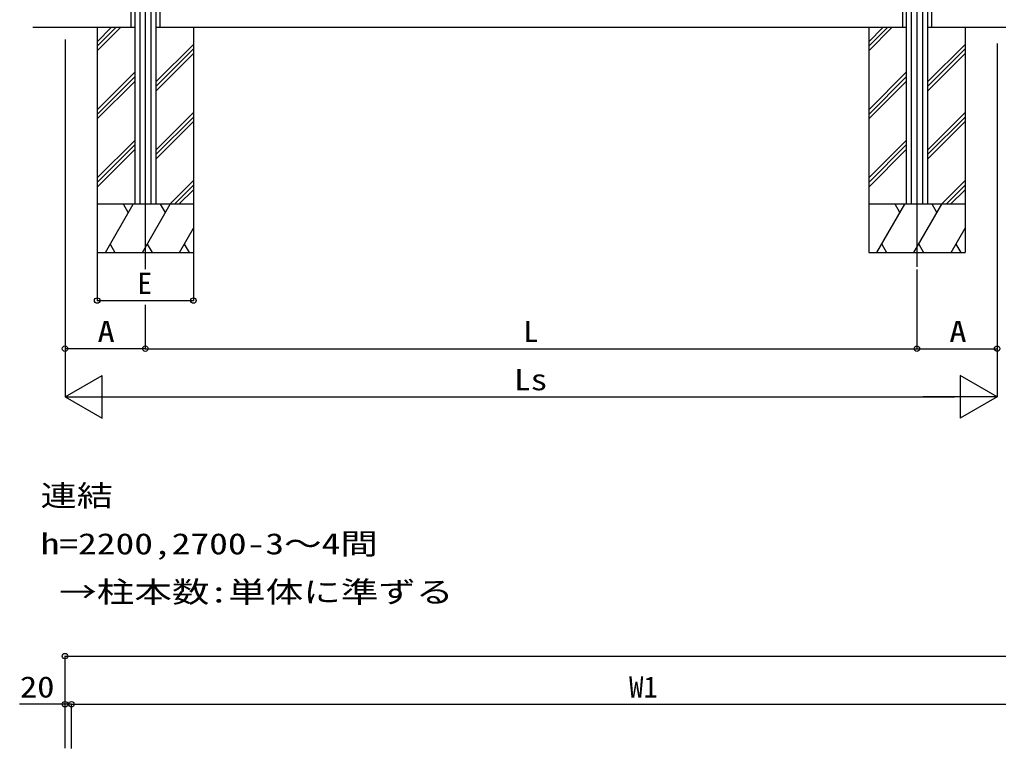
# Model space of a CAD drawing. Units: millimetres, scale not verified. Extents: x -11088 to 11088, y -17904 to 17951.
# Drawn here: x -7590 to -4540, y 5660 to 7930 of the extents above; entities that cross this region are included whole.
import ezdxf
from ezdxf.enums import TextEntityAlignment as Align

# ---------------------------------------------------------------- set-up
doc = ezdxf.new("R2010")
doc.units = ezdxf.units.MM
doc.header["$LTSCALE"] = 100
doc.linetypes.add('CHAIN2', pattern=[12, 9, -1, 1, -1])
for name, color, linetype in [('0-1_USER1', 3, 'Continuous'), ('0-2_YKK_A1', 4, 'Continuous'), ('0-4_YKK_12', 2, 'CHAIN2'), ('0-5_YKK_D', 6, 'Continuous')]:
    doc.layers.add(name, color=color, linetype=linetype)
doc.styles.add('ＭＳ ゴシック', font='')
doc.styles.get('ＭＳ ゴシック').set_extended_font_data('MS Gothic')

msp = doc.modelspace()

# ---------------------------------------------------------------- linework, layer by layer
at = {"layer": '0-2_YKK_A1'}
for p, q in [((-7243.6, 9269.1), (-7243.6, 7905.1)), ((-7231.4, 9269.1), (-7231.4, 7355.1)), ((-7215.9, 9269.1), (-7215.9, 7355.1)), ((-7180.9, 9269.1), (-7180.9, 7355.1)), ((-7165.4, 9269.1), (-7165.4, 7355.1)), ((-7153.2, 9269.1), (-7153.2, 7905.1)), ((-4839.6, 9269.1), (-4839.6, 7905.1)), ((-4827.4, 9269.1), (-4827.4, 7355.1)), ((-4811.9, 9269.1), (-4811.9, 7355.1)), ((-4776.9, 9269.1), (-4776.9, 7355.1)), ((-4761.4, 9269.1), (-4761.4, 7355.1)), ((-4749.2, 9269.1), (-4749.2, 7905.1)), ((-7231.4, 7905.1), (-7548.4, 7905.1)), ((-7348.4, 7905.1), (-7348.4, 7205.1)), ((-7348.4, 7861.1), (-7304.4, 7905.1)), ((-7348.4, 7846.9), (-7290.3, 7905.1)), ((-7348.4, 7832.8), (-7276.1, 7905.1)), ((-4827.4, 7905.1), (-7165.4, 7905.1)), ((-7048.4, 7905.1), (-7048.4, 7205.1)), ((-4944.4, 7905.1), (-4944.4, 7205.1)), ((-4944.4, 7861.1), (-4900.4, 7905.1)), ((-4944.4, 7846.9), (-4886.3, 7905.1)), ((-4944.4, 7832.8), (-4872.1, 7905.1)), ((-4444.4, 7905.1), (-4761.4, 7905.1)), ((-4644.4, 7905.1), (-4644.4, 7205.1)), ((-7165.4, 7735.7), (-7048.4, 7852.7)), ((-7165.4, 7721.6), (-7048.4, 7838.6)), ((-4761.4, 7735.7), (-4644.4, 7852.7)), ((-4761.4, 7721.6), (-4644.4, 7838.6)), ((-7165.4, 7707.4), (-7048.4, 7824.4)), ((-4761.4, 7707.4), (-4644.4, 7824.4)), ((-7348.4, 7649), (-7231.4, 7766)), ((-7348.4, 7634.8), (-7231.4, 7751.8)), ((-4944.4, 7649), (-4827.4, 7766)), ((-4944.4, 7634.8), (-4827.4, 7751.8)), ((-7348.4, 7620.7), (-7231.4, 7737.7)), ((-4944.4, 7620.7), (-4827.4, 7737.7)), ((-7165.4, 7523.6), (-7048.4, 7640.6)), ((-7165.4, 7509.4), (-7048.4, 7626.4)), ((-4761.4, 7523.6), (-4644.4, 7640.6)), ((-4761.4, 7509.4), (-4644.4, 7626.4)), ((-7165.4, 7495.3), (-7048.4, 7612.3)), ((-4761.4, 7495.3), (-4644.4, 7612.3)), ((-7348.4, 7436.8), (-7231.4, 7553.8)), ((-7348.4, 7422.7), (-7231.4, 7539.7)), ((-4944.4, 7436.8), (-4827.4, 7553.8)), ((-4944.4, 7422.7), (-4827.4, 7539.7)), ((-7348.4, 7408.5), (-7231.4, 7525.5)), ((-4944.4, 7408.5), (-4827.4, 7525.5)), ((-7121.8, 7355.1), (-7048.4, 7428.5)), ((-7107.7, 7355.1), (-7048.4, 7414.3)), ((-4717.8, 7355.1), (-4644.4, 7428.5)), ((-4703.7, 7355.1), (-4644.4, 7414.3)), ((-7093.5, 7355.1), (-7048.4, 7400.2)), ((-4689.5, 7355.1), (-4644.4, 7400.2)), ((-7048.4, 7355.1), (-7348.4, 7355.1)), ((-7322.9, 7205.1), (-7236.3, 7355.1)), ((-7251.3, 7329.1), (-7266.3, 7355.1)), ((-7207.5, 7205.1), (-7120.8, 7355.1)), ((-7135.8, 7329.1), (-7150.8, 7355.1)), ((-4644.4, 7355.1), (-4944.4, 7355.1)), ((-4918.9, 7205.1), (-4832.3, 7355.1)), ((-4847.3, 7329.1), (-4862.3, 7355.1)), ((-4803.5, 7205.1), (-4716.8, 7355.1)), ((-4731.8, 7329.1), (-4746.8, 7355.1)), ((-7092, 7205.1), (-7048.4, 7280.5)), ((-4688, 7205.1), (-4644.4, 7280.5)), ((-7307.9, 7231), (-7292.9, 7205.1)), ((-7192.5, 7231), (-7177.5, 7205.1)), ((-7077, 7231), (-7062, 7205.1)), ((-4903.9, 7231), (-4888.9, 7205.1)), ((-4788.5, 7231), (-4773.5, 7205.1)), ((-4673, 7231), (-4658, 7205.1)), ((-7348.4, 7205.1), (-7048.4, 7205.1)), ((-4944.4, 7205.1), (-4644.4, 7205.1))]:
    msp.add_line(p, q, dxfattribs=at)
at = {"layer": '0-4_YKK_12'}
for p, q in [((-7198.4, 10498.6), (-7198.4, 7255.1)), ((-4794.4, 10498.6), (-4794.4, 7255.1)), ((-7198.4, 10173.8), (-7198.4, 7152.7)), ((-4794.4, 10173.8), (-4794.4, 7159.7))]:
    msp.add_line(p, q, dxfattribs=at)
at = {"layer": '0-5_YKK_D'}
for p, q in [((-7448.4, 7868.5), (-7448.4, 6904.1)), ((-4544.4, 7855.3), (-4544.4, 6904.1)), ((-7348.4, 7204.1), (-7348.4, 7054.1)), ((-7048.4, 7204.1), (-7048.4, 7054.1)), ((-4794.4, 7151.7), (-4794.4, 6904.1)), ((-4794.4, 7150.7), (-4794.4, 6904.1)), ((-4544.4, 7156.8), (-4544.4, 6754.1)), ((-7448.4, 7097.8), (-7448.4, 6754.1)), ((-7348.4, 7055.1), (-7048.4, 7055.1)), ((-7198.4, 7041.5), (-7198.4, 6904.1)), ((-7198.4, 7041.5), (-7198.4, 6904.1)), ((-7198.4, 6905.1), (-7448.4, 6905.1)), ((-7198.4, 6905.1), (-4794.4, 6905.1)), ((-4794.4, 6905.1), (-4544.4, 6905.1)), ((-7448.4, 6755.1), (-7332.9, 6821.7)), ((-7332.9, 6688.4), (-7332.9, 6821.7)), ((-4544.4, 6755.1), (-4659.9, 6821.7)), ((-4659.9, 6821.7), (-4659.9, 6688.4)), ((-7448.4, 6755.1), (-7332.9, 6688.4)), ((-7448.4, 6755.1), (-7217.5, 6755.1)), ((-7315.1, 6755.1), (-4677.7, 6755.1)), ((-4544.4, 6755.1), (-4775.3, 6755.1)), ((-4544.4, 6755.1), (-4659.9, 6688.4)), ((-7448.4, 5660.5), (-7448.4, 5948.7)), ((-7448.4, 5947.7), (-248.4, 5947.7)), ((-7448.4, 5660.5), (-7448.4, 5798.7)), ((-7428.4, 5660.1), (-7428.4, 5798.7)), ((-7428.4, 5660.1), (-7428.4, 5798.7)), ((-7428.4, 5797.7), (-3848.4, 5797.7))]:
    msp.add_line(p, q, dxfattribs=at)
msp.add_lwpolyline([(-7428.4, 5797.7), (-7448.4, 5797.7), (-7590.1, 5797.7)], dxfattribs=at)
for centre in [(-7348.4, 7055.1), (-7048.4, 7055.1), (-7448.4, 6905.1), (-7198.4, 6905.1), (-7198.4, 6905.1), (-4794.4, 6905.1), (-4794.4, 6905.1), (-4544.4, 6905.1), (-7448.4, 5947.7), (-7448.4, 5797.7), (-7428.4, 5797.7), (-7428.4, 5797.7)]:
    msp.add_circle(centre, 8.5, dxfattribs=at)

# ---------------------------------------------------------------- texts
at = {"layer": '0-1_USER1', "style": 'ＭＳ ゴシック'}
for s, width, p in [('連結', 1.25, (-7524.6, 6394.7)), ('h=2200,2700-3～4間', 1.3, (-7524.6, 6244.7)), (' →柱本数:単体に準ずる', 1.3, (-7524.6, 6094.7))]:
    msp.add_text(s, height=65.98, dxfattribs=dict(at, width=width)).set_placement(p, align=Align.BOTTOM_LEFT)
at = {"layer": '0-5_YKK_D', "style": 'ＭＳ ゴシック'}
for s, height, p in [('E', 66, (-7222.4, 7056.1)), ('W1', 65.98, (-5691.2, 5798.8))]:
    msp.add_text(s, height=height, dxfattribs=at).set_placement(p, align=Align.BOTTOM_LEFT)
for s, height, width, p in [('A', 66, 1.2, (-7347.4, 6905.9)), ('L', 66, 1.05, (-6020.4, 6905.9)), ('A', 66, 1.2, (-4693.4, 6905.9)), ('Ls', 65.98, 1.15, (-6049.2, 6755.9)), ('20', 65.98, 1.2, (-7589.1, 5798.8))]:
    msp.add_text(s, height=height, dxfattribs=dict(at, width=width)).set_placement(p, align=Align.BOTTOM_LEFT)

doc.saveas('drawing.dxf')
